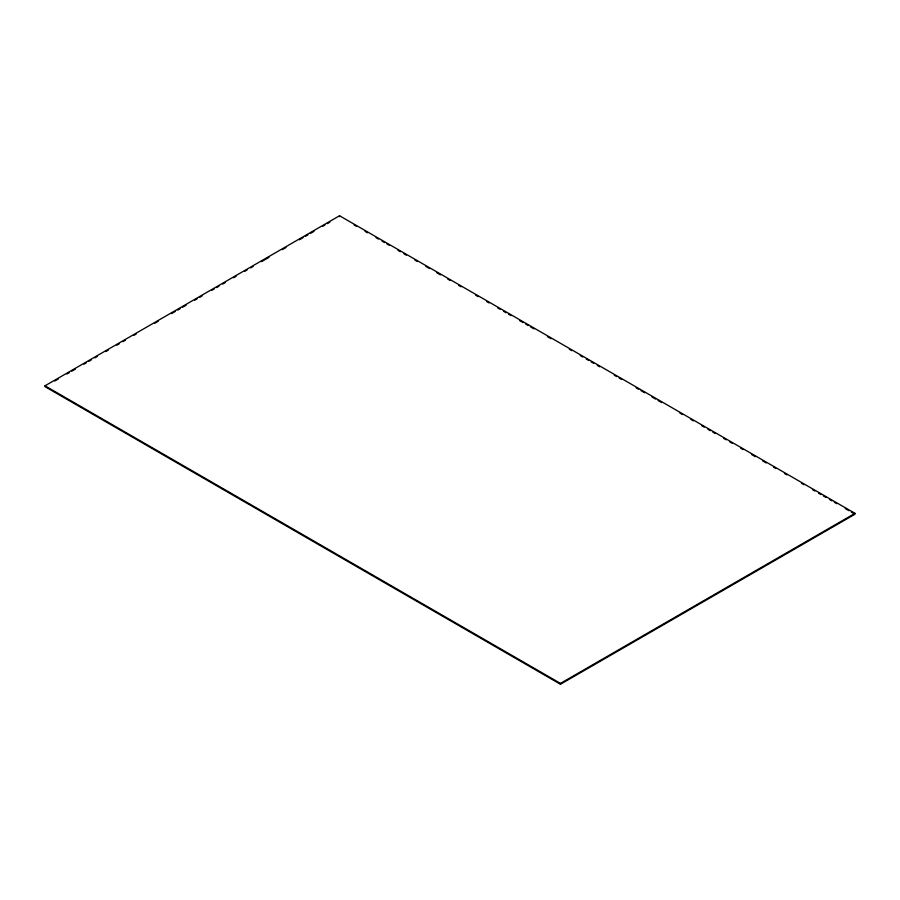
<?xml version="1.0" encoding="UTF-8"?>
<svg xmlns="http://www.w3.org/2000/svg" width="900" height="900" viewBox="0 0 900 900"><rect width="100%" height="100%" fill="white"/><g stroke="black" fill="none" stroke-linecap="round" stroke-linejoin="round"><path stroke-width="1.35" d="M45 385.808L339.548 215.752L855 513.349L855 514.192L560.452 684.248L45 386.651L45 385.808L560.452 683.404L855 513.349M54.742 381.037L58.387 378.923M66.904 374.006L69.345 372.6M71.775 371.194L75.431 369.09M83.948 364.174L86.377 362.767M88.819 361.361L91.249 359.955M94.905 357.84L97.335 356.434M105.851 351.517L108.293 350.111M116.809 345.195L119.25 343.789M122.895 341.685L125.325 340.279M133.852 335.363L136.282 333.956M154.541 323.415L158.197 321.3M171.585 313.571L175.23 311.468M177.671 310.061L180.101 308.655M182.531 307.249L186.188 305.145M194.704 300.218L197.145 298.811M199.575 297.416L202.005 296.01M211.748 290.385L214.178 288.979M216.619 287.572L219.049 286.166M222.705 284.062L225.135 282.656M233.651 277.74L236.093 276.334M244.609 271.406L247.039 270.011M250.695 267.896L253.125 266.49M261.653 261.574L268.954 257.355M282.341 249.626L285.986 247.523M299.385 239.794L303.03 237.679M305.471 236.273L307.901 234.866M310.331 233.46L313.988 231.356M322.504 226.44L324.945 225.034M327.375 223.627L329.805 222.221M354.139 225.023L356.569 226.429M365.074 231.345L367.504 232.74M376.02 237.656L378.45 239.062M382.095 241.166L384.525 242.572M386.955 243.979L389.385 245.374M397.901 250.29L400.331 251.696M403.976 253.8L406.406 255.206M414.923 260.111L417.353 261.517M425.858 266.434L429.502 268.537M436.804 272.745L440.449 274.86M447.739 279.067L450.169 280.474M458.685 285.379L461.115 286.785M475.706 295.211L478.136 296.618M486.641 301.522L489.071 302.929M497.588 307.845L500.017 309.251M503.662 311.355L506.093 312.761M508.522 314.156L510.964 315.562M519.469 320.479L523.114 322.582M525.544 323.989L527.974 325.395M530.415 326.79L534.06 328.905M547.425 336.623L551.081 338.726M569.306 349.256L571.748 350.662M580.252 355.567L582.683 356.974M586.327 359.077L588.758 360.484M591.199 361.89L593.629 363.296M597.274 365.4L599.704 366.806M614.295 375.221L616.725 376.627M619.155 378.034L621.585 379.44M636.176 387.855L638.606 389.261M641.036 390.668L644.681 392.771M651.982 396.979L655.627 399.082M658.058 400.489L661.702 402.593M679.939 413.123L682.369 414.529M690.885 419.445L693.315 420.851M701.82 425.756L704.25 427.162M707.906 429.266L710.336 430.673M712.766 432.079L715.196 433.485M723.701 438.39L726.131 439.796M729.788 441.9L732.217 443.306M740.722 448.223L743.153 449.618M751.669 454.534L755.314 456.637M762.604 460.856L766.249 462.96M773.55 467.168L775.98 468.574M784.485 473.49L786.926 474.885M801.506 483.311L803.936 484.718M812.452 489.634L814.883 491.029M818.528 493.144L820.957 494.539M823.387 495.945L825.829 497.351M829.474 499.455L831.904 500.861M834.334 502.267L836.764 503.662M845.28 508.579L848.925 510.683M851.355 512.089L853.785 513.495M560.452 683.404L560.452 684.248M339.548 215.752L339.548 216.596"/></g></svg>
